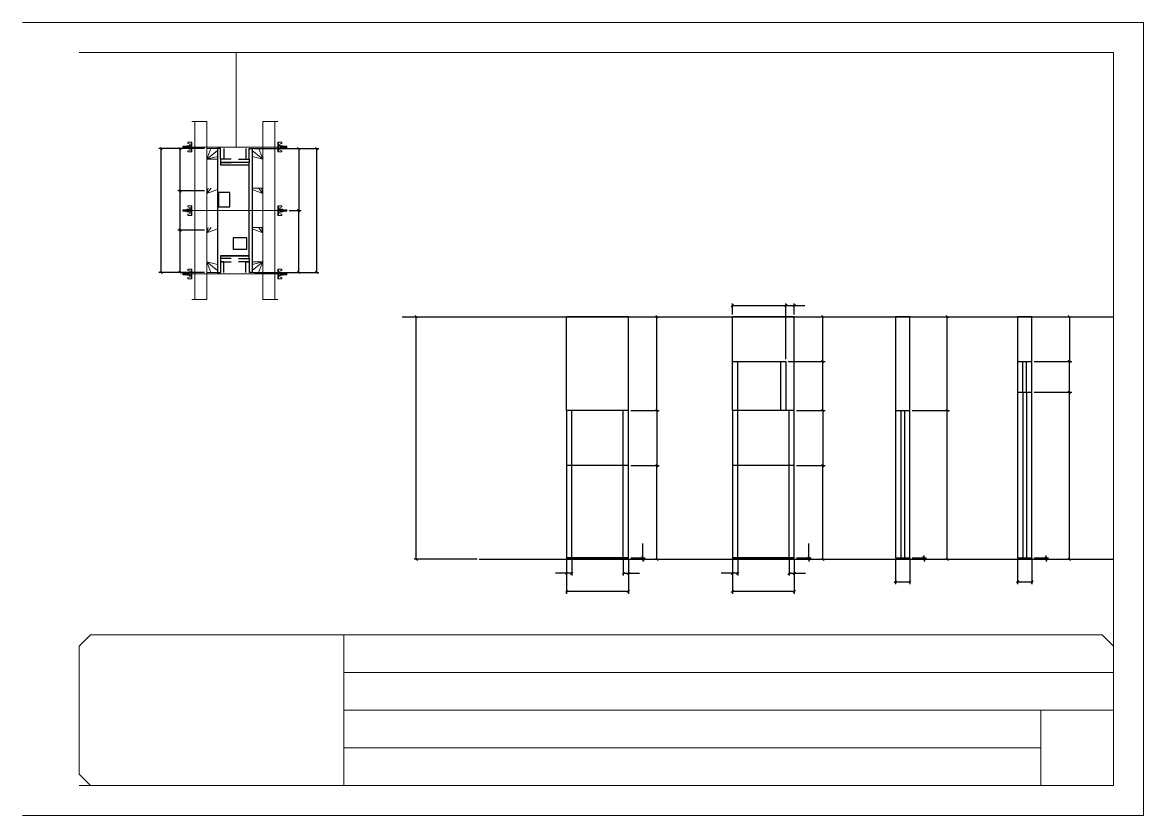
# Model space of a CAD drawing. Header units: metres. Extents: x 5926 to 8996, y 9551 to 10601.
# Drawn here: x 5926 to 7411, y 9551 to 10601 of the extents above; entities that cross this region are included whole.
import ezdxf

# ---------------------------------------------------------------- set-up
doc = ezdxf.new("R2010")
doc.units = ezdxf.units.M
for name, color, linetype in [('00 - FELIPE', 7, 'Continuous'), ('CHAPA', 7, 'Continuous'), ('COTA', 7, 'Continuous'), ('Hachura', 7, 'Continuous'), ('Madeira', 7, 'Continuous'), ('NIVEL 2° PAV.', 7, 'Continuous'), ('Nível', 7, 'Continuous'), ('Painéis', 7, 'Continuous'), ('Perfil Metálico', 7, 'Continuous'), ('SARR_2.2x7', 7, 'Continuous'), ('SARRAFO', 7, 'Continuous'), ('SARRAFO DE PRESSAO', 7, 'Continuous'), ('Texto Seção', 7, 'Continuous')]:
    doc.layers.add(name, color=color, linetype=linetype)

msp = doc.modelspace()

# ---------------------------------------------------------------- linework, layer by layer
at = {"layer": '00 - FELIPE', "color": 4, "lineweight": 25}
for p, q in [((7266.3, 10211.7), (7316, 10211.7)), ((7313, 10211.7), (7313, 10152.7)), ((7266.3, 10152.7), (7316, 10152.7))]:
    msp.add_line(p, q, dxfattribs=at)
at = {"layer": '00 - FELIPE', "color": 0, "lineweight": 25}
for p, q in [((7314.5, 10210.2), (7311.5, 10213.2)), ((7311.5, 10154.2), (7314.5, 10151.2))]:
    msp.add_line(p, q, dxfattribs=at)
at = {"layer": 'CHAPA', "color": 1, "lineweight": 25}
for points in [[(6188.6, 10434.4), (6184.6, 10434.4), (6184.6, 10270.4), (6188.6, 10270.4)], [(6188.6, 10434.4), (6184.6, 10434.4), (6184.6, 10270.4), (6188.6, 10270.4)], [(6226.6, 10434.4), (6230.6, 10434.4), (6230.6, 10270.4), (6226.6, 10270.4)], [(6226.6, 10434.4), (6230.6, 10434.4), (6230.6, 10270.4), (6226.6, 10270.4)], [(6226.6, 10412.4), (6226.6, 10416), (6188.6, 10416), (6188.6, 10412.4)], [(6226.6, 10412.4), (6226.6, 10416), (6188.6, 10416), (6188.6, 10412.4)], [(6226.6, 10288.8), (6226.6, 10292.4), (6188.6, 10292.4), (6188.6, 10288.8)], [(6226.6, 10288.8), (6226.6, 10292.4), (6188.6, 10292.4), (6188.6, 10288.8)]]:
    msp.add_lwpolyline(points, dxfattribs=at)
at = {"layer": 'COTA', "color": 241, "lineweight": 25}
for p, q in [((6167.6, 10434.4), (6107, 10434.4)), ((6110, 10270.4), (6110, 10434.4)), ((6167.6, 10434.4), (6131.9, 10434.4)), ((6134.9, 10434.4), (6134.9, 10378.4)), ((6233.6, 10434.4), (6319, 10434.4)), ((6267.6, 10434.4), (6295.3, 10434.4)), ((6292.3, 10434.4), (6292.3, 10352.4)), ((6316, 10270.4), (6316, 10434.4)), ((6167.6, 10378.4), (6131.9, 10378.4)), ((6167.6, 10378.4), (6131.9, 10378.4)), ((6134.9, 10378.4), (6134.9, 10326.4)), ((6279.4, 10352.4), (6295.3, 10352.4)), ((6279.4, 10352.4), (6295.3, 10352.4)), ((6292.3, 10270.4), (6292.3, 10352.4)), ((6167.6, 10326.4), (6131.9, 10326.4)), ((6167.6, 10326.4), (6131.9, 10326.4)), ((6134.9, 10326.4), (6134.9, 10270.4)), ((6167.6, 10270.4), (6107, 10270.4)), ((6167.6, 10270.4), (6131.9, 10270.4)), ((6233.6, 10270.4), (6319, 10270.4)), ((6267.6, 10270.4), (6295.3, 10270.4)), ((6728.9, 10211.7), (6646.9, 10211.7)), ((6646.9, 10087.7), (6646.9, 10211.7)), ((6728.9, 10087.7), (6728.9, 10211.7)), ((6948.6, 10211.7), (6866.6, 10211.7)), ((6866.6, 10087.7), (6866.6, 10211.7)), ((6948.6, 10087.7), (6948.6, 10211.7))]:
    msp.add_line(p, q, dxfattribs=at)
at = {"layer": 'COTA', "color": 0, "lineweight": 25}
for p, q in [((6111.5, 10432.9), (6108.5, 10435.9)), ((6136.4, 10432.9), (6133.4, 10435.9)), ((6293.8, 10432.9), (6290.8, 10435.9)), ((6317.5, 10432.9), (6314.5, 10435.9)), ((6133.4, 10379.9), (6136.4, 10376.9)), ((6136.4, 10376.9), (6133.4, 10379.9)), ((6293.8, 10350.9), (6290.8, 10353.9)), ((6290.8, 10353.9), (6293.8, 10350.9)), ((6133.4, 10327.9), (6136.4, 10324.9)), ((6136.4, 10324.9), (6133.4, 10327.9)), ((6108.5, 10271.9), (6111.5, 10268.9)), ((6133.4, 10271.9), (6136.4, 10268.9)), ((6290.8, 10271.9), (6293.8, 10268.9)), ((6314.5, 10271.9), (6317.5, 10268.9)), ((6768.2, 10210.2), (6765.2, 10213.2)), ((7152.8, 10210.2), (7149.8, 10213.2)), ((6987.9, 10151.2), (6984.9, 10154.2)), ((7314.5, 10151.2), (7311.5, 10154.2)), ((7311.5, 10113.2), (7314.5, 10110.2)), ((7314.5, 10110.2), (7311.5, 10113.2)), ((6768.2, 10086.2), (6765.2, 10089.2)), ((6765.2, 10089.2), (6768.2, 10086.2)), ((6987.9, 10086.2), (6984.9, 10089.2)), ((6984.9, 10089.2), (6987.9, 10086.2)), ((7149.8, 10089.2), (7152.8, 10086.2)), ((7152.8, 10086.2), (7149.8, 10089.2)), ((6768.2, 10013.2), (6765.2, 10016.2)), ((6765.2, 10016.2), (6768.2, 10013.2)), ((6987.9, 10013.2), (6984.9, 10016.2)), ((6984.9, 10016.2), (6987.9, 10013.2)), ((6746.6, 9894.2), (6749.6, 9891.2)), ((6749.6, 9889.2), (6746.6, 9892.2)), ((6765.2, 9892.2), (6768.2, 9889.2)), ((6966.4, 9894.2), (6969.4, 9891.2)), ((6969.4, 9889.2), (6966.4, 9892.2)), ((6984.9, 9892.2), (6987.9, 9889.2)), ((7119, 9894.2), (7122, 9891.2)), ((7122, 9889.2), (7119, 9892.2)), ((7149.8, 9892.2), (7152.8, 9889.2)), ((7280.7, 9894.2), (7283.7, 9891.2)), ((7283.7, 9889.2), (7280.7, 9892.2)), ((7311.5, 9892.2), (7314.5, 9889.2)), ((6648.4, 9873.7), (6645.4, 9870.7)), ((6652.4, 9870.7), (6655.4, 9873.7)), ((6723.4, 9873.7), (6720.4, 9870.7)), ((6727.4, 9870.7), (6730.4, 9873.7)), ((6868.1, 9873.7), (6865.1, 9870.7)), ((6872.1, 9870.7), (6875.1, 9873.7)), ((6943.1, 9873.7), (6940.1, 9870.7)), ((6947.1, 9870.7), (6950.1, 9873.7)), ((7084.1, 9862.3), (7081.1, 9859.3)), ((7100.1, 9859.3), (7103.1, 9862.3)), ((7245.8, 9862.3), (7242.8, 9859.3)), ((7261.8, 9859.3), (7264.8, 9862.3)), ((6648.4, 9849.6), (6645.4, 9846.6)), ((6727.4, 9846.6), (6730.4, 9849.6)), ((6868.1, 9849.6), (6865.1, 9846.6)), ((6947.1, 9846.6), (6950.1, 9849.6))]:
    msp.add_line(p, q, dxfattribs=at)
at = {"layer": 'COTA', "color": 180, "lineweight": 25}
for p, q in [((6201, 10376.4), (6186, 10376.4)), ((6186, 10376.4), (6186, 10357.4)), ((6201, 10357.4), (6201, 10376.4)), ((6186, 10357.4), (6201, 10357.4)), ((6223.4, 10316.4), (6205.4, 10316.4)), ((6205.4, 10316.4), (6205.4, 10301.4)), ((6223.4, 10301.4), (6223.4, 10316.4)), ((6205.4, 10301.4), (6223.4, 10301.4))]:
    msp.add_line(p, q, dxfattribs=at)
at = {"layer": 'COTA', "color": 4, "lineweight": 25}
for p, q in [((6731.9, 10211.7), (6769.7, 10211.7)), ((6766.7, 10087.7), (6766.7, 10211.7)), ((7104.6, 10211.7), (7154.3, 10211.7)), ((7151.3, 10087.7), (7151.3, 10211.7)), ((6940.6, 10152.7), (6989.4, 10152.7)), ((6986.4, 10087.7), (6986.4, 10152.7)), ((7266.3, 10152.7), (7316, 10152.7)), ((7313, 10111.7), (7313, 10152.7)), ((7266.3, 10111.7), (7316, 10111.7)), ((7266.3, 10111.7), (7316, 10111.7)), ((7313, 9890.7), (7313, 10111.7)), ((6731.9, 10087.7), (6769.7, 10087.7)), ((6731.9, 10087.7), (6769.7, 10087.7)), ((6766.7, 10087.7), (6766.7, 10014.7)), ((6951.6, 10087.7), (6989.4, 10087.7)), ((6951.6, 10087.7), (6989.4, 10087.7)), ((6986.4, 10087.7), (6986.4, 10014.7)), ((7104.6, 10087.7), (7154.3, 10087.7)), ((7104.6, 10087.7), (7154.3, 10087.7)), ((7151.3, 9890.7), (7151.3, 10087.7)), ((6731.9, 10014.7), (6769.7, 10014.7)), ((6731.9, 10014.7), (6769.7, 10014.7)), ((6766.7, 9890.7), (6766.7, 10014.7)), ((6951.6, 10014.7), (6989.4, 10014.7)), ((6951.6, 10014.7), (6989.4, 10014.7)), ((6986.4, 9890.7), (6986.4, 10014.7)), ((6748.1, 9892.7), (6748.1, 9911.5)), ((6967.9, 9892.7), (6967.9, 9911.5)), ((6731.9, 9892.7), (6751.1, 9892.7)), ((6731.9, 9890.7), (6751.1, 9890.7)), ((6731.9, 9890.7), (6769.7, 9890.7)), ((6748.1, 9890.7), (6748.1, 9892.7)), ((6748.1, 9890.7), (6748.1, 9887.7)), ((6951.6, 9892.7), (6970.9, 9892.7)), ((6951.6, 9890.7), (6970.9, 9890.7)), ((6951.6, 9890.7), (6989.4, 9890.7)), ((6967.9, 9890.7), (6967.9, 9892.7)), ((6967.9, 9890.7), (6967.9, 9887.7)), ((7104.6, 9892.7), (7123.5, 9892.7)), ((7104.6, 9890.7), (7123.5, 9890.7)), ((7104.6, 9890.7), (7154.3, 9890.7)), ((7120.5, 9892.7), (7120.5, 9895.7)), ((7120.5, 9890.7), (7120.5, 9892.7)), ((7120.5, 9890.7), (7120.5, 9887.7)), ((7266.3, 9892.7), (7285.2, 9892.7)), ((7266.3, 9890.7), (7285.2, 9890.7)), ((7266.3, 9890.7), (7316, 9890.7)), ((7282.2, 9892.7), (7282.2, 9895.7)), ((7282.2, 9890.7), (7282.2, 9892.7)), ((7282.2, 9890.7), (7282.2, 9887.7)), ((6646.9, 9889.7), (6646.9, 9845.1)), ((6646.9, 9887.7), (6646.9, 9869.2)), ((6653.9, 9889.7), (6653.9, 9869.2)), ((6721.9, 9889.7), (6721.9, 9869.2)), ((6728.9, 9889.7), (6728.9, 9845.1)), ((6728.9, 9887.7), (6728.9, 9869.2)), ((6866.6, 9889.7), (6866.6, 9845.1)), ((6866.6, 9887.7), (6866.6, 9869.2)), ((6873.6, 9889.7), (6873.6, 9869.2)), ((6941.6, 9889.7), (6941.6, 9869.2)), ((6948.6, 9889.7), (6948.6, 9845.1)), ((6948.6, 9887.7), (6948.6, 9869.2)), ((7082.6, 9889.7), (7082.6, 9857.8)), ((7101.6, 9889.7), (7101.6, 9857.8)), ((7244.3, 9889.7), (7244.3, 9857.8)), ((7263.3, 9889.7), (7263.3, 9857.8)), ((6646.9, 9872.2), (6632.1, 9872.2)), ((6653.9, 9872.2), (6646.9, 9872.2)), ((6721.9, 9872.2), (6728.9, 9872.2)), ((6728.9, 9872.2), (6743.6, 9872.2)), ((6866.6, 9872.2), (6851.9, 9872.2)), ((6873.6, 9872.2), (6866.6, 9872.2)), ((6941.6, 9872.2), (6948.6, 9872.2)), ((6948.6, 9872.2), (6963.3, 9872.2)), ((7082.6, 9860.8), (7101.6, 9860.8)), ((7244.3, 9860.8), (7263.3, 9860.8)), ((6728.9, 9848.1), (6646.9, 9848.1)), ((6948.6, 9848.1), (6866.6, 9848.1))]:
    msp.add_line(p, q, dxfattribs=at)
at = {"layer": 'COTA', "color": 241, "lineweight": 25}
for points in [[(7101.6, 10087.7), (7101.6, 10211.7), (7082.6, 10211.7), (7082.6, 10087.7)], [(7263.3, 10152.7), (7263.3, 10211.7), (7244.3, 10211.7), (7244.3, 10152.7)]]:
    msp.add_lwpolyline(points, dxfattribs=at)
at = {"layer": 'Hachura', "color": 0, "lineweight": 9}
for p, q in [((6150.6, 10442.8), (6145.4, 10442.8)), ((6145.4, 10442.8), (6145.4, 10441.2)), ((6145.4, 10441.2), (6147.6, 10440.6)), ((6147.9, 10440.3), (6147.9, 10438.3)), ((6149.6, 10442.7), (6150.6, 10442.7)), ((6149.6, 10442.5), (6150.6, 10442.5)), ((6149.6, 10442.1), (6150.6, 10442.1)), ((6149.6, 10441.7), (6150.6, 10441.7)), ((6149.6, 10440.8), (6150.6, 10440.8)), ((6149.7, 10442.8), (6149.7, 10429.9)), ((6149.7, 10442.8), (6149.7, 10437.7)), ((6150.6, 10429.9), (6150.6, 10442.8)), ((6264.6, 10429.9), (6264.6, 10442.8)), ((6264.6, 10442.8), (6269.7, 10442.8)), ((6265.5, 10442.7), (6264.6, 10442.7)), ((6265.5, 10442.5), (6264.6, 10442.5)), ((6265.5, 10442.1), (6264.6, 10442.1)), ((6265.5, 10441.7), (6264.6, 10441.7)), ((6265.5, 10440.8), (6264.6, 10440.8)), ((6265.5, 10442.8), (6265.5, 10429.9)), ((6265.5, 10442.8), (6265.5, 10437.7)), ((6267.3, 10440.3), (6267.3, 10438.3)), ((6269.7, 10441.2), (6267.5, 10440.6)), ((6269.7, 10442.8), (6269.7, 10441.2)), ((6139.1, 10437.4), (6138.8, 10437.1)), ((6138.8, 10437.1), (6138.8, 10435.8)), ((6139.1, 10435.5), (6138.8, 10435.8)), ((6139.4, 10437.4), (6139.1, 10437.4)), ((6139.1, 10435.5), (6139.1, 10437.4)), ((6139.7, 10435.5), (6139.1, 10436.8)), ((6139.7, 10435.4), (6139.1, 10436.5)), ((6139.1, 10436), (6139.4, 10435.3)), ((6139.1, 10435.7), (6139.2, 10435.5)), ((6139.4, 10437.4), (6140.4, 10435.5)), ((6139.4, 10437.4), (6140.4, 10435.5)), ((6139.5, 10437.5), (6140.6, 10435.3)), ((6140.8, 10435.4), (6139.7, 10437.5)), ((6139.7, 10435.5), (6140.4, 10435.5)), ((6140.6, 10437.4), (6139.9, 10437.4)), ((6140.9, 10435.5), (6139.9, 10437.4)), ((6140.6, 10437.4), (6141.5, 10435.5)), ((6140.7, 10437.5), (6141.7, 10435.3)), ((6142, 10435.4), (6140.9, 10437.5)), ((6141.5, 10435.5), (6140.9, 10435.5)), ((6141.7, 10437.4), (6141.1, 10437.4)), ((6142.1, 10435.5), (6141.1, 10437.4)), ((6141.3, 10437.4), (6141.1, 10437.4)), ((6141.7, 10437.4), (6142.7, 10435.5)), ((6141.8, 10437.5), (6142.9, 10435.3)), ((6143.1, 10435.4), (6142.1, 10437.5)), ((6142.3, 10435.5), (6142.1, 10435.5)), ((6142.9, 10437.4), (6142.2, 10437.4)), ((6143.2, 10435.5), (6142.2, 10437.4)), ((6142.3, 10435.5), (6142.7, 10435.5)), ((6142.9, 10437.4), (6143.9, 10435.5)), ((6143.9, 10436.3), (6143.2, 10437.5)), ((6143.2, 10435.5), (6143.9, 10435.5)), ((6143.9, 10436.5), (6143.4, 10437.4)), ((6143.9, 10437.4), (6143.4, 10437.4)), ((6143.9, 10434.7), (6143.9, 10438.1)), ((6143.9, 10434.7), (6143.9, 10438.1)), ((6143.9, 10438.1), (6147.1, 10438.1)), ((6143.9, 10437), (6147.1, 10437)), ((6143.9, 10435.5), (6147.1, 10435.5)), ((6147.1, 10434.7), (6143.9, 10434.7)), ((6145.4, 10431.6), (6147.6, 10432.2)), ((6145.4, 10429.9), (6145.4, 10431.6)), ((6149.7, 10429.9), (6145.4, 10429.9)), ((6147.1, 10438.3), (6147.1, 10434.5)), ((6149.7, 10438.3), (6147.1, 10438.3)), ((6147.1, 10434.5), (6147.1, 10434.7)), ((6147.1, 10434.5), (6147.1, 10434.7)), ((6147.1, 10434.5), (6149.7, 10434.5)), ((6149.7, 10436.7), (6147.7, 10436.7)), ((6147.7, 10436.2), (6149.7, 10436.2)), ((6147.9, 10432.5), (6147.9, 10434.5)), ((6149.6, 10439.4), (6150.6, 10439.4)), ((6149.6, 10433.4), (6150.6, 10433.4)), ((6149.6, 10431.9), (6150.6, 10431.9)), ((6149.6, 10431.1), (6150.6, 10431.1)), ((6149.6, 10430.6), (6150.6, 10430.6)), ((6149.6, 10430.3), (6150.6, 10430.3)), ((6149.6, 10430.1), (6150.6, 10430.1)), ((6149.7, 10436.4), (6149.7, 10438.3)), ((6149.7, 10437.7), (6149.7, 10437)), ((6149.7, 10436.4), (6150.6, 10436.4)), ((6149.7, 10429.9), (6150.6, 10429.9)), ((6150, 10437.3), (6149.8, 10437.3)), ((6149.8, 10435.4), (6150.2, 10435.4)), ((6150.4, 10437.3), (6150, 10437.3)), ((6150.6, 10430.9), (6150.6, 10438.7)), ((6265.5, 10439.4), (6264.6, 10439.4)), ((6264.6, 10430.9), (6264.6, 10438.7)), ((6265.5, 10436.4), (6264.6, 10436.4)), ((6265.5, 10433.4), (6264.6, 10433.4)), ((6265.5, 10431.9), (6264.6, 10431.9)), ((6265.5, 10431.1), (6264.6, 10431.1)), ((6265.5, 10430.6), (6264.6, 10430.6)), ((6265.5, 10430.3), (6264.6, 10430.3)), ((6265.5, 10430.1), (6264.6, 10430.1)), ((6265.5, 10429.9), (6264.6, 10429.9)), ((6264.7, 10437.3), (6265.2, 10437.3)), ((6265.3, 10435.4), (6264.9, 10435.4)), ((6265.2, 10437.3), (6265.4, 10437.3)), ((6265.5, 10436.4), (6265.5, 10438.3)), ((6265.5, 10438.3), (6268.1, 10438.3)), ((6265.5, 10437.7), (6265.5, 10437)), ((6265.5, 10436.7), (6267.5, 10436.7)), ((6267.5, 10436.2), (6265.5, 10436.2)), ((6268.1, 10434.5), (6265.5, 10434.5)), ((6265.5, 10429.9), (6269.7, 10429.9)), ((6267.3, 10432.5), (6267.3, 10434.5)), ((6269.7, 10431.6), (6267.5, 10432.2)), ((6268.1, 10438.3), (6268.1, 10434.5)), ((6271.3, 10438.1), (6268.1, 10438.1)), ((6271.3, 10437), (6268.1, 10437)), ((6271.3, 10435.5), (6268.1, 10435.5)), ((6268.1, 10434.7), (6271.3, 10434.7)), ((6268.1, 10434.5), (6268.1, 10434.7)), ((6268.1, 10434.5), (6268.1, 10434.7)), ((6269.7, 10429.9), (6269.7, 10431.6)), ((6271.2, 10434.7), (6271.2, 10438.1)), ((6271.3, 10434.7), (6271.3, 10438.1)), ((6271.3, 10436.3), (6271.9, 10437.5)), ((6272.2, 10437.4), (6271.3, 10435.5)), ((6271.3, 10436.5), (6271.7, 10437.4)), ((6271.3, 10437.4), (6271.7, 10437.4)), ((6271.9, 10435.5), (6271.3, 10435.5)), ((6271.9, 10435.5), (6272.9, 10437.4)), ((6272, 10435.4), (6273.1, 10437.5)), ((6273.3, 10437.5), (6272.2, 10435.3)), ((6272.2, 10437.4), (6272.9, 10437.4)), ((6273.4, 10437.4), (6272.4, 10435.5)), ((6272.9, 10435.5), (6272.4, 10435.5)), ((6272.9, 10435.5), (6273.1, 10435.5)), ((6273.1, 10435.5), (6274, 10437.4)), ((6273.2, 10435.4), (6274.2, 10437.5)), ((6274.5, 10437.5), (6273.4, 10435.3)), ((6273.4, 10437.4), (6274, 10437.4)), ((6274.6, 10437.4), (6273.6, 10435.5)), ((6273.6, 10435.5), (6274.2, 10435.5)), ((6273.8, 10437.4), (6274, 10437.4)), ((6274.2, 10435.5), (6275.2, 10437.4)), ((6274.3, 10435.4), (6275.4, 10437.5)), ((6275.6, 10437.5), (6274.6, 10435.3)), ((6274.6, 10437.4), (6275.2, 10437.4)), ((6275.7, 10437.4), (6274.8, 10435.5)), ((6275.7, 10437.4), (6274.8, 10435.5)), ((6275.4, 10435.5), (6274.8, 10435.5)), ((6275.4, 10435.5), (6276, 10436.8)), ((6275.5, 10435.4), (6276, 10436.5)), ((6275.7, 10437.4), (6276, 10437.4)), ((6276, 10436), (6275.7, 10435.3)), ((6276, 10435.7), (6275.9, 10435.5)), ((6276, 10437.4), (6276.4, 10437.1)), ((6276, 10435.5), (6276, 10437.4)), ((6276, 10435.5), (6276.4, 10435.8)), ((6276.4, 10437.1), (6276.4, 10435.8)), ((6139.1, 10353.4), (6138.8, 10353.1)), ((6138.8, 10353.1), (6138.8, 10351.8)), ((6139.1, 10351.5), (6138.8, 10351.8)), ((6139.4, 10353.4), (6139.1, 10353.4)), ((6139.1, 10351.5), (6139.1, 10353.4)), ((6139.7, 10351.5), (6139.1, 10352.8)), ((6139.7, 10351.4), (6139.1, 10352.5)), ((6139.1, 10352), (6139.4, 10351.3)), ((6139.1, 10351.7), (6139.2, 10351.5)), ((6139.4, 10353.4), (6140.4, 10351.5)), ((6139.4, 10353.4), (6140.4, 10351.5)), ((6139.5, 10353.5), (6140.6, 10351.3)), ((6140.8, 10351.4), (6139.7, 10353.5)), ((6139.7, 10351.5), (6140.4, 10351.5)), ((6140.6, 10353.4), (6139.9, 10353.4)), ((6140.9, 10351.5), (6139.9, 10353.4)), ((6140.6, 10353.4), (6141.5, 10351.5)), ((6140.7, 10353.5), (6141.7, 10351.3)), ((6142, 10351.4), (6140.9, 10353.5)), ((6141.5, 10351.5), (6140.9, 10351.5)), ((6141.7, 10353.4), (6141.1, 10353.4)), ((6142.1, 10351.5), (6141.1, 10353.4)), ((6141.3, 10353.4), (6141.1, 10353.4)), ((6141.7, 10353.4), (6142.7, 10351.5)), ((6141.8, 10353.5), (6142.9, 10351.3)), ((6143.1, 10351.4), (6142.1, 10353.5)), ((6142.3, 10351.5), (6142.1, 10351.5)), ((6142.9, 10353.4), (6142.2, 10353.4)), ((6143.2, 10351.5), (6142.2, 10353.4)), ((6142.3, 10351.5), (6142.7, 10351.5)), ((6142.9, 10353.4), (6143.9, 10351.5)), ((6143.9, 10352.3), (6143.2, 10353.5)), ((6143.2, 10351.5), (6143.9, 10351.5)), ((6143.9, 10352.5), (6143.4, 10353.4)), ((6143.9, 10353.4), (6143.4, 10353.4)), ((6143.9, 10350.7), (6143.9, 10354.1)), ((6143.9, 10350.7), (6143.9, 10354.1)), ((6143.9, 10354.1), (6147.1, 10354.1)), ((6143.9, 10353), (6147.1, 10353)), ((6143.9, 10351.5), (6147.1, 10351.5)), ((6147.1, 10350.7), (6143.9, 10350.7)), ((6150.6, 10358.8), (6145.4, 10358.8)), ((6145.4, 10358.8), (6145.4, 10357.2)), ((6145.4, 10357.2), (6147.6, 10356.6)), ((6147.1, 10354.3), (6147.1, 10350.5)), ((6149.7, 10354.3), (6147.1, 10354.3)), ((6147.1, 10350.5), (6147.1, 10350.7)), ((6147.1, 10350.5), (6147.1, 10350.7)), ((6147.1, 10350.5), (6149.7, 10350.5)), ((6149.7, 10352.7), (6147.7, 10352.7)), ((6147.7, 10352.2), (6149.7, 10352.2)), ((6147.9, 10356.3), (6147.9, 10354.3)), ((6147.9, 10348.5), (6147.9, 10350.5)), ((6149.6, 10358.7), (6150.6, 10358.7)), ((6149.6, 10358.5), (6150.6, 10358.5)), ((6149.6, 10358.1), (6150.6, 10358.1)), ((6149.6, 10357.7), (6150.6, 10357.7)), ((6149.6, 10356.8), (6150.6, 10356.8)), ((6149.6, 10355.4), (6150.6, 10355.4)), ((6149.7, 10358.8), (6149.7, 10345.9)), ((6149.7, 10358.8), (6149.7, 10353.7)), ((6149.7, 10352.4), (6149.7, 10354.3)), ((6149.7, 10353.7), (6149.7, 10353)), ((6149.7, 10352.4), (6150.6, 10352.4)), ((6150, 10353.3), (6149.8, 10353.3)), ((6149.8, 10351.4), (6150.2, 10351.4)), ((6150.4, 10353.3), (6150, 10353.3)), ((6150.6, 10345.9), (6150.6, 10358.8)), ((6150.6, 10346.9), (6150.6, 10354.7)), ((6264.6, 10345.9), (6264.6, 10358.8)), ((6264.6, 10358.8), (6269.7, 10358.8)), ((6265.5, 10358.7), (6264.6, 10358.7)), ((6265.5, 10358.5), (6264.6, 10358.5)), ((6265.5, 10358.1), (6264.6, 10358.1)), ((6265.5, 10357.7), (6264.6, 10357.7)), ((6265.5, 10356.8), (6264.6, 10356.8)), ((6265.5, 10355.4), (6264.6, 10355.4)), ((6264.6, 10346.9), (6264.6, 10354.7)), ((6265.5, 10352.4), (6264.6, 10352.4)), ((6264.7, 10353.3), (6265.2, 10353.3)), ((6265.3, 10351.4), (6264.9, 10351.4)), ((6265.2, 10353.3), (6265.4, 10353.3)), ((6265.5, 10358.8), (6265.5, 10345.9)), ((6265.5, 10358.8), (6265.5, 10353.7)), ((6265.5, 10352.4), (6265.5, 10354.3)), ((6265.5, 10354.3), (6268.1, 10354.3)), ((6265.5, 10353.7), (6265.5, 10353)), ((6265.5, 10352.7), (6267.5, 10352.7)), ((6267.5, 10352.2), (6265.5, 10352.2)), ((6268.1, 10350.5), (6265.5, 10350.5)), ((6267.3, 10356.3), (6267.3, 10354.3)), ((6267.3, 10348.5), (6267.3, 10350.5)), ((6269.7, 10357.2), (6267.5, 10356.6)), ((6268.1, 10354.3), (6268.1, 10350.5)), ((6271.3, 10354.1), (6268.1, 10354.1)), ((6271.3, 10353), (6268.1, 10353)), ((6271.3, 10351.5), (6268.1, 10351.5)), ((6268.1, 10350.7), (6271.3, 10350.7)), ((6268.1, 10350.5), (6268.1, 10350.7)), ((6268.1, 10350.5), (6268.1, 10350.7)), ((6269.7, 10358.8), (6269.7, 10357.2)), ((6271.2, 10350.7), (6271.2, 10354.1)), ((6271.3, 10350.7), (6271.3, 10354.1)), ((6271.3, 10352.3), (6271.9, 10353.5)), ((6272.2, 10353.4), (6271.3, 10351.5)), ((6271.3, 10352.5), (6271.7, 10353.4)), ((6271.3, 10353.4), (6271.7, 10353.4)), ((6271.9, 10351.5), (6271.3, 10351.5)), ((6271.9, 10351.5), (6272.9, 10353.4)), ((6272, 10351.4), (6273.1, 10353.5)), ((6273.3, 10353.5), (6272.2, 10351.3)), ((6272.2, 10353.4), (6272.9, 10353.4)), ((6273.4, 10353.4), (6272.4, 10351.5)), ((6272.9, 10351.5), (6272.4, 10351.5)), ((6272.9, 10351.5), (6273.1, 10351.5)), ((6273.1, 10351.5), (6274, 10353.4)), ((6273.2, 10351.4), (6274.2, 10353.5)), ((6274.5, 10353.5), (6273.4, 10351.3)), ((6273.4, 10353.4), (6274, 10353.4)), ((6274.6, 10353.4), (6273.6, 10351.5)), ((6273.6, 10351.5), (6274.2, 10351.5)), ((6273.8, 10353.4), (6274, 10353.4)), ((6274.2, 10351.5), (6275.2, 10353.4)), ((6274.3, 10351.4), (6275.4, 10353.5)), ((6275.6, 10353.5), (6274.6, 10351.3)), ((6274.6, 10353.4), (6275.2, 10353.4)), ((6275.7, 10353.4), (6274.8, 10351.5)), ((6275.7, 10353.4), (6274.8, 10351.5)), ((6275.4, 10351.5), (6274.8, 10351.5)), ((6275.4, 10351.5), (6276, 10352.8)), ((6275.5, 10351.4), (6276, 10352.5)), ((6275.7, 10353.4), (6276, 10353.4)), ((6276, 10352), (6275.7, 10351.3)), ((6276, 10351.7), (6275.9, 10351.5)), ((6276, 10353.4), (6276.4, 10353.1)), ((6276, 10351.5), (6276, 10353.4)), ((6276, 10351.5), (6276.4, 10351.8)), ((6276.4, 10353.1), (6276.4, 10351.8)), ((6145.4, 10347.6), (6147.6, 10348.2)), ((6145.4, 10345.9), (6145.4, 10347.6)), ((6149.7, 10345.9), (6145.4, 10345.9)), ((6149.6, 10349.4), (6150.6, 10349.4)), ((6149.6, 10347.9), (6150.6, 10347.9)), ((6149.6, 10347.1), (6150.6, 10347.1)), ((6149.6, 10346.6), (6150.6, 10346.6)), ((6149.6, 10346.3), (6150.6, 10346.3)), ((6149.6, 10346.1), (6150.6, 10346.1)), ((6149.7, 10345.9), (6150.6, 10345.9)), ((6265.5, 10349.4), (6264.6, 10349.4)), ((6265.5, 10347.9), (6264.6, 10347.9)), ((6265.5, 10347.1), (6264.6, 10347.1)), ((6265.5, 10346.6), (6264.6, 10346.6)), ((6265.5, 10346.3), (6264.6, 10346.3)), ((6265.5, 10346.1), (6264.6, 10346.1)), ((6265.5, 10345.9), (6264.6, 10345.9)), ((6265.5, 10345.9), (6269.7, 10345.9)), ((6269.7, 10347.6), (6267.5, 10348.2)), ((6269.7, 10345.9), (6269.7, 10347.6)), ((6139.1, 10269.3), (6138.8, 10269)), ((6138.8, 10267.7), (6138.8, 10269)), ((6139.1, 10267.3), (6138.8, 10267.7)), ((6139.1, 10268.8), (6139.4, 10269.4)), ((6139.7, 10269.4), (6139.1, 10268.3)), ((6139.1, 10269), (6139.2, 10269.3)), ((6139.7, 10269.3), (6139.1, 10268)), ((6139.1, 10269.3), (6139.1, 10267.3)), ((6139.4, 10267.4), (6139.1, 10267.4)), ((6139.4, 10267.4), (6140.4, 10269.3)), ((6139.4, 10267.4), (6140.4, 10269.3)), ((6139.5, 10267.3), (6140.6, 10269.4)), ((6140.8, 10269.4), (6139.7, 10267.2)), ((6139.7, 10269.3), (6140.4, 10269.3)), ((6140.9, 10269.3), (6139.9, 10267.4)), ((6140.6, 10267.4), (6139.9, 10267.4)), ((6140.6, 10267.4), (6141.5, 10269.3)), ((6140.7, 10267.3), (6141.7, 10269.4)), ((6142, 10269.4), (6140.9, 10267.2)), ((6141.5, 10269.3), (6140.9, 10269.3)), ((6142.1, 10269.3), (6141.1, 10267.4)), ((6141.7, 10267.4), (6141.1, 10267.4)), ((6141.3, 10267.4), (6141.1, 10267.4)), ((6141.7, 10267.4), (6142.7, 10269.3)), ((6141.8, 10267.3), (6142.9, 10269.4)), ((6143.1, 10269.4), (6142.1, 10267.2)), ((6142.3, 10269.3), (6142.1, 10269.3)), ((6143.2, 10269.3), (6142.2, 10267.4)), ((6142.9, 10267.4), (6142.2, 10267.4)), ((6142.3, 10269.3), (6142.7, 10269.3)), ((6142.9, 10267.4), (6143.9, 10269.3)), ((6143.2, 10269.3), (6143.9, 10269.3)), ((6143.9, 10268.5), (6143.2, 10267.2)), ((6143.9, 10268.3), (6143.4, 10267.4)), ((6143.9, 10267.4), (6143.4, 10267.4)), ((6143.9, 10270.1), (6143.9, 10266.7)), ((6143.9, 10270.1), (6143.9, 10266.7)), ((6147.1, 10270.1), (6143.9, 10270.1)), ((6143.9, 10269.3), (6147.1, 10269.3)), ((6143.9, 10267.7), (6147.1, 10267.7)), ((6143.9, 10266.7), (6147.1, 10266.7)), ((6149.7, 10274.8), (6145.4, 10274.8)), ((6145.4, 10274.8), (6145.4, 10273.2)), ((6145.4, 10273.2), (6147.6, 10272.6)), ((6145.4, 10263.6), (6147.6, 10264.2)), ((6145.4, 10261.9), (6145.4, 10263.6)), ((6150.6, 10261.9), (6145.4, 10261.9)), ((6147.1, 10266.4), (6147.1, 10270.3)), ((6147.1, 10270.3), (6149.7, 10270.3)), ((6147.1, 10270.3), (6147.1, 10270.1)), ((6147.1, 10270.3), (6147.1, 10270.1)), ((6149.7, 10266.4), (6147.1, 10266.4)), ((6147.7, 10268.6), (6149.7, 10268.6)), ((6149.7, 10268.1), (6147.7, 10268.1)), ((6147.9, 10272.3), (6147.9, 10270.3)), ((6147.9, 10264.5), (6147.9, 10266.4)), ((6149.6, 10274.7), (6150.6, 10274.7)), ((6149.6, 10274.5), (6150.6, 10274.5)), ((6149.6, 10274.1), (6150.6, 10274.1)), ((6149.6, 10273.7), (6150.6, 10273.7)), ((6149.6, 10272.8), (6150.6, 10272.8)), ((6149.6, 10271.4), (6150.6, 10271.4)), ((6149.6, 10265.3), (6150.6, 10265.3)), ((6149.6, 10263.9), (6150.6, 10263.9)), ((6149.6, 10263.1), (6150.6, 10263.1)), ((6149.6, 10262.6), (6150.6, 10262.6)), ((6149.6, 10262.3), (6150.6, 10262.3)), ((6149.6, 10262.1), (6150.6, 10262.1)), ((6149.7, 10261.9), (6149.7, 10274.8)), ((6149.7, 10274.8), (6150.6, 10274.8)), ((6149.7, 10268.4), (6149.7, 10266.4)), ((6149.7, 10268.4), (6150.6, 10268.4)), ((6149.7, 10267.1), (6149.7, 10267.7)), ((6149.7, 10261.9), (6149.7, 10267.1)), ((6149.8, 10269.4), (6150.2, 10269.4)), ((6150, 10267.4), (6149.8, 10267.4)), ((6150.4, 10267.4), (6150, 10267.4)), ((6150.6, 10274.8), (6150.6, 10261.9)), ((6150.6, 10273.9), (6150.6, 10266.1)), ((6264.6, 10274.8), (6264.6, 10261.9)), ((6265.5, 10274.8), (6264.6, 10274.8)), ((6265.5, 10274.7), (6264.6, 10274.7)), ((6265.5, 10274.5), (6264.6, 10274.5)), ((6265.5, 10274.1), (6264.6, 10274.1)), ((6264.6, 10273.9), (6264.6, 10266.1)), ((6265.5, 10273.7), (6264.6, 10273.7)), ((6265.5, 10272.8), (6264.6, 10272.8)), ((6265.5, 10271.4), (6264.6, 10271.4)), ((6265.5, 10268.4), (6264.6, 10268.4)), ((6265.5, 10265.3), (6264.6, 10265.3)), ((6265.5, 10263.9), (6264.6, 10263.9)), ((6265.5, 10263.1), (6264.6, 10263.1)), ((6265.5, 10262.6), (6264.6, 10262.6)), ((6265.5, 10262.3), (6264.6, 10262.3)), ((6265.5, 10262.1), (6264.6, 10262.1)), ((6264.6, 10261.9), (6269.7, 10261.9)), ((6264.7, 10267.4), (6265.2, 10267.4)), ((6265.3, 10269.4), (6264.9, 10269.4)), ((6265.2, 10267.4), (6265.4, 10267.4)), ((6265.5, 10261.9), (6265.5, 10274.8)), ((6265.5, 10274.8), (6269.7, 10274.8)), ((6268.1, 10270.3), (6265.5, 10270.3)), ((6267.5, 10268.6), (6265.5, 10268.6)), ((6265.5, 10268.4), (6265.5, 10266.4)), ((6265.5, 10268.1), (6267.5, 10268.1)), ((6265.5, 10267.1), (6265.5, 10267.7)), ((6265.5, 10261.9), (6265.5, 10267.1)), ((6265.5, 10266.4), (6268.1, 10266.4)), ((6267.3, 10272.3), (6267.3, 10270.3)), ((6267.3, 10264.5), (6267.3, 10266.4)), ((6269.7, 10273.2), (6267.5, 10272.6)), ((6269.7, 10263.6), (6267.5, 10264.2)), ((6268.1, 10266.4), (6268.1, 10270.3)), ((6268.1, 10270.3), (6268.1, 10270.1)), ((6268.1, 10270.3), (6268.1, 10270.1)), ((6268.1, 10270.1), (6271.3, 10270.1)), ((6271.3, 10269.3), (6268.1, 10269.3)), ((6271.3, 10267.7), (6268.1, 10267.7)), ((6271.3, 10266.7), (6268.1, 10266.7)), ((6269.7, 10274.8), (6269.7, 10273.2)), ((6269.7, 10261.9), (6269.7, 10263.6)), ((6271.2, 10270.1), (6271.2, 10266.7)), ((6271.3, 10270.1), (6271.3, 10266.7)), ((6271.9, 10269.3), (6271.3, 10269.3)), ((6272.2, 10267.4), (6271.3, 10269.3)), ((6271.3, 10268.5), (6271.9, 10267.2)), ((6271.3, 10268.3), (6271.7, 10267.4)), ((6271.3, 10267.4), (6271.7, 10267.4)), ((6271.9, 10269.3), (6272.9, 10267.4)), ((6272, 10269.4), (6273.1, 10267.2)), ((6273.3, 10267.3), (6272.2, 10269.4)), ((6272.2, 10267.4), (6272.9, 10267.4)), ((6272.9, 10269.3), (6272.4, 10269.3)), ((6273.4, 10267.4), (6272.4, 10269.3)), ((6272.9, 10269.3), (6273.1, 10269.3)), ((6273.1, 10269.3), (6274, 10267.4)), ((6273.2, 10269.4), (6274.2, 10267.2)), ((6274.5, 10267.3), (6273.4, 10269.4)), ((6273.4, 10267.4), (6274, 10267.4)), ((6273.6, 10269.3), (6274.2, 10269.3)), ((6274.6, 10267.4), (6273.6, 10269.3)), ((6273.8, 10267.4), (6274, 10267.4)), ((6274.2, 10269.3), (6275.2, 10267.4)), ((6274.3, 10269.4), (6275.4, 10267.2)), ((6275.6, 10267.3), (6274.6, 10269.4)), ((6274.6, 10267.4), (6275.2, 10267.4)), ((6275.7, 10267.4), (6274.8, 10269.3)), ((6275.4, 10269.3), (6274.8, 10269.3)), ((6275.7, 10267.4), (6274.8, 10269.3)), ((6275.4, 10269.3), (6276, 10268)), ((6275.5, 10269.4), (6276, 10268.3)), ((6276, 10268.8), (6275.7, 10269.4)), ((6275.7, 10267.4), (6276, 10267.4)), ((6276, 10269), (6275.9, 10269.3)), ((6276, 10269.3), (6276.4, 10269)), ((6276, 10269.3), (6276, 10267.3)), ((6276, 10267.3), (6276.4, 10267.7)), ((6276.4, 10267.7), (6276.4, 10269))]:
    msp.add_line(p, q, dxfattribs=at)
at = {"layer": 'Hachura', "color": 251, "lineweight": 9}
for p, q in [((6275.4, 10436.4), (6143.6, 10436.4)), ((6275.4, 10352.4), (6143.6, 10352.4)), ((6275.4, 10268.4), (6143.6, 10268.4))]:
    msp.add_line(p, q, dxfattribs=at)
at = {"layer": 'Madeira', "color": 126, "lineweight": 18}
for p, q in [((6170.6, 10420.4), (6176, 10434.4)), ((6170.6, 10420.4), (6184.6, 10431.9)), ((6244.6, 10420.4), (6230.6, 10431.9)), ((6244.6, 10420.4), (6239.2, 10434.4)), ((6170.6, 10420.4), (6184.6, 10423.9)), ((6244.6, 10420.4), (6230.6, 10423.9)), ((6170.6, 10374.9), (6176.3, 10381.9)), ((6170.6, 10374.9), (6172.3, 10381.9)), ((6170.6, 10374.9), (6184.6, 10380.3)), ((6244.6, 10374.9), (6230.6, 10380.3)), ((6244.6, 10374.9), (6238.8, 10381.9)), ((6244.6, 10374.9), (6242.8, 10381.9)), ((6170.6, 10322.9), (6176.3, 10329.9)), ((6170.6, 10322.9), (6172.3, 10329.9)), ((6170.6, 10322.9), (6184.6, 10328.3)), ((6244.6, 10322.9), (6230.6, 10328.3)), ((6244.6, 10322.9), (6238.8, 10329.9)), ((6244.6, 10322.9), (6242.8, 10329.9)), ((6170.6, 10284.4), (6184.6, 10272.9)), ((6170.6, 10284.4), (6184.6, 10280.9)), ((6170.6, 10284.4), (6176, 10270.4)), ((6244.6, 10284.4), (6230.6, 10272.9)), ((6244.6, 10284.4), (6230.6, 10280.9)), ((6244.6, 10284.4), (6239.1, 10270.4))]:
    msp.add_line(p, q, dxfattribs=at)
for points in [[(6170.6, 10270.4), (6184.6, 10270.4), (6184.6, 10434.4), (6170.6, 10434.4)], [(6170.6, 10420.4), (6184.6, 10420.4), (6184.6, 10434.4), (6170.6, 10434.4)], [(6244.6, 10270.4), (6230.6, 10270.4), (6230.6, 10434.4), (6244.6, 10434.4)], [(6244.6, 10374.9), (6244.6, 10381.9), (6230.6, 10381.9), (6230.6, 10374.9)], [(6244.6, 10322.9), (6244.6, 10329.9), (6230.6, 10329.9), (6230.6, 10322.9)], [(6244.6, 10284.4), (6230.6, 10284.4), (6230.6, 10270.4), (6244.6, 10270.4)]]:
    msp.add_lwpolyline(points, dxfattribs=at)
at = {"layer": 'NIVEL 2° PAV.', "color": 4, "lineweight": 25}
for p, q in [((6444.7, 10211.7), (6450.9, 10211.7)), ((6447.9, 9890.7), (6447.9, 10211.7)), ((6528.4, 9890.7), (6444.9, 9890.7))]:
    msp.add_line(p, q, dxfattribs=at)
at = {"layer": 'NIVEL 2° PAV.', "color": 0, "lineweight": 25}
for p, q in [((6449.4, 10210.2), (6446.4, 10213.2)), ((6446.4, 9892.2), (6449.4, 9889.2))]:
    msp.add_line(p, q, dxfattribs=at)
at = {"layer": 'Nível', "color": 4, "lineweight": 25}
for p, q in [((6429.2, 10211.7), (7371.2, 10211.7)), ((6531.4, 9890.7), (7371.2, 9890.7))]:
    msp.add_line(p, q, dxfattribs=at)
at = {"layer": 'Painéis', "color": 0, "lineweight": 25}
for p, q in [((6868.1, 10228), (6865.1, 10225)), ((6936.1, 10225), (6939.1, 10228)), ((6939.1, 10228), (6936.1, 10225)), ((6947.1, 10225), (6950.1, 10228)), ((6987.9, 10210.2), (6984.9, 10213.2)), ((6984.9, 10154.2), (6987.9, 10151.2))]:
    msp.add_line(p, q, dxfattribs=at)
at = {"layer": 'Painéis', "color": 4, "lineweight": 25}
for p, q in [((6866.6, 10214.7), (6866.6, 10229.5)), ((6866.6, 10226.5), (6937.6, 10226.5)), ((6937.6, 10155.7), (6937.6, 10229.5)), ((6937.6, 10214.7), (6937.6, 10229.5)), ((6937.6, 10226.5), (6948.6, 10226.5)), ((6948.6, 10214.7), (6948.6, 10229.5)), ((6948.6, 10226.5), (6962.7, 10226.5)), ((6951.6, 10211.7), (6989.4, 10211.7)), ((6986.4, 10152.7), (6986.4, 10211.7)), ((6940.6, 10152.7), (6989.4, 10152.7))]:
    msp.add_line(p, q, dxfattribs=at)
at = {"layer": 'Painéis', "color": 200, "lineweight": 25}
for p, q in [((7244.3, 10152.7), (7244.3, 9892.7)), ((7244.3, 10152.7), (7263.3, 10152.7)), ((7263.3, 9892.7), (7263.3, 10152.7)), ((7244.3, 10111.7), (7263.3, 10111.7)), ((6646.9, 10087.7), (6646.9, 9890.7)), ((6728.9, 10087.7), (6646.9, 10087.7)), ((6728.9, 9890.7), (6728.9, 10087.7)), ((6866.6, 10087.7), (6866.6, 9890.7)), ((6948.6, 10087.7), (6866.6, 10087.7)), ((6948.6, 9890.7), (6948.6, 10087.7)), ((7082.6, 10087.7), (7082.6, 9892.7)), ((7082.6, 10087.7), (7101.6, 10087.7)), ((7101.6, 9892.7), (7101.6, 10087.7)), ((6728.9, 10014.7), (6646.9, 10014.7)), ((6948.6, 10014.7), (6866.6, 10014.7)), ((6646.9, 9892.7), (6728.9, 9892.7)), ((6866.6, 9892.7), (6948.6, 9892.7)), ((7082.6, 9892.7), (7101.6, 9892.7)), ((7244.3, 9892.7), (7263.3, 9892.7))]:
    msp.add_line(p, q, dxfattribs=at)
for points in [[(6188.6, 10292.4), (6226.6, 10292.4), (6226.6, 10412.4), (6188.6, 10412.4)], [(6866.6, 10152.7), (6937.6, 10152.7), (6937.6, 10087.7), (6866.6, 10087.7)], [(6728.9, 9892.7), (6646.9, 9892.7), (6646.9, 9890.7), (6728.9, 9890.7)], [(6948.6, 9892.7), (6866.6, 9892.7), (6866.6, 9890.7), (6948.6, 9890.7)], [(7082.6, 9892.7), (7101.6, 9892.7), (7101.6, 9890.7), (7082.6, 9890.7)], [(7244.3, 9892.7), (7263.3, 9892.7), (7263.3, 9890.7), (7244.3, 9890.7)]]:
    msp.add_lwpolyline(points, dxfattribs=at)
at = {"layer": 'Perfil Metálico', "color": 224, "lineweight": 18}
for points in [[(6150.6, 10470.4), (6170.6, 10470.4), (6170.6, 10234.4), (6150.6, 10234.4)], [(6166.6, 10234.4), (6154.6, 10234.4), (6154.6, 10470.4), (6166.6, 10470.4)], [(6264.6, 10470.4), (6244.6, 10470.4), (6244.6, 10234.4), (6264.6, 10234.4)], [(6248.6, 10234.4), (6260.6, 10234.4), (6260.6, 10470.4), (6248.6, 10470.4)]]:
    msp.add_lwpolyline(points, dxfattribs=at)
at = {"layer": 'SARR_2.2x7', "color": 40, "lineweight": 25}
for p, q in [((6873.6, 10087.7), (6873.6, 10152.7)), ((6930.6, 10087.7), (6930.6, 10152.7)), ((7251.3, 10111.7), (7251.3, 10152.7)), ((7256.3, 10111.7), (7256.3, 10152.7)), ((7251.3, 10111.7), (7251.3, 9892.7)), ((7256.3, 10111.7), (7256.3, 9892.7)), ((6653.9, 10014.7), (6653.9, 10087.7)), ((6721.9, 10014.7), (6721.9, 10087.7)), ((6873.6, 10014.7), (6873.6, 10087.7)), ((6941.6, 10014.7), (6941.6, 10087.7)), ((7089.6, 10087.7), (7089.6, 9892.7)), ((7094.6, 10087.7), (7094.6, 9892.7)), ((6653.9, 9892.7), (6653.9, 10014.7)), ((6721.9, 9892.7), (6721.9, 10014.7)), ((6873.6, 9892.7), (6873.6, 10014.7)), ((6941.6, 9892.7), (6941.6, 10014.7))]:
    msp.add_line(p, q, dxfattribs=at)
at = {"layer": 'SARRAFO', "color": 251, "lineweight": 25}
for points in [[(6193, 10434.4), (6193, 10420.4), (6188.6, 10420.4), (6188.6, 10434.4)], [(6222.2, 10434.4), (6222.2, 10420.4), (6226.6, 10420.4), (6226.6, 10434.4)], [(6202.6, 10420.4), (6188.6, 10420.4), (6188.6, 10416), (6202.6, 10416)], [(6212.6, 10420.4), (6226.6, 10420.4), (6226.6, 10416), (6212.6, 10416)], [(6202.6, 10288.8), (6188.6, 10288.8), (6188.6, 10284.4), (6202.6, 10284.4)], [(6193, 10270.4), (6193, 10284.4), (6188.6, 10284.4), (6188.6, 10270.4)], [(6212.6, 10288.8), (6226.6, 10288.8), (6226.6, 10284.4), (6212.6, 10284.4)], [(6222.2, 10270.4), (6222.2, 10284.4), (6226.6, 10284.4), (6226.6, 10270.4)]]:
    msp.add_lwpolyline(points, dxfattribs=at)
at = {"layer": 'SARRAFO DE PRESSAO', "color": 30, "lineweight": 9}
for p, q in [((6351.8, 9591.4), (6351.8, 9790.6)), ((6351.8, 9740.8), (7371.2, 9740.8)), ((6351.8, 9691), (7275.2, 9691)), ((7371.2, 9691), (7275.2, 9691)), ((7275.2, 9691), (7275.2, 9591.4)), ((6351.8, 9641.2), (7275.2, 9641.2))]:
    msp.add_line(p, q, dxfattribs=at)
at = {"layer": 'SARRAFO DE PRESSAO', "color": 251, "lineweight": 9}
msp.add_lwpolyline([(5926.2, 9551.4), (7411.2, 9551.4), (7411.2, 10601.4), (5926.2, 10601.4)], dxfattribs=at)
at = {"layer": 'SARRAFO DE PRESSAO', "color": 30, "lineweight": 9}
for points in [[(6001.2, 9591.4), (7371.2, 9591.4), (7371.2, 10561.4), (6001.2, 10561.4)], [(7371.2, 9591.4), (7371.2, 9775.6), (7356.2, 9790.6), (6016.2, 9790.6), (6001.2, 9775.6), (6001.2, 9606.4), (6016.2, 9591.4), (7371.2, 9591.4)]]:
    msp.add_lwpolyline(points, dxfattribs=at)
at = {"layer": 'Texto Seção', "color": 252, "lineweight": 15}
msp.add_line((6209.5, 10436.4), (6209.5, 10561.4), dxfattribs=at)

doc.saveas('drawing.dxf')
